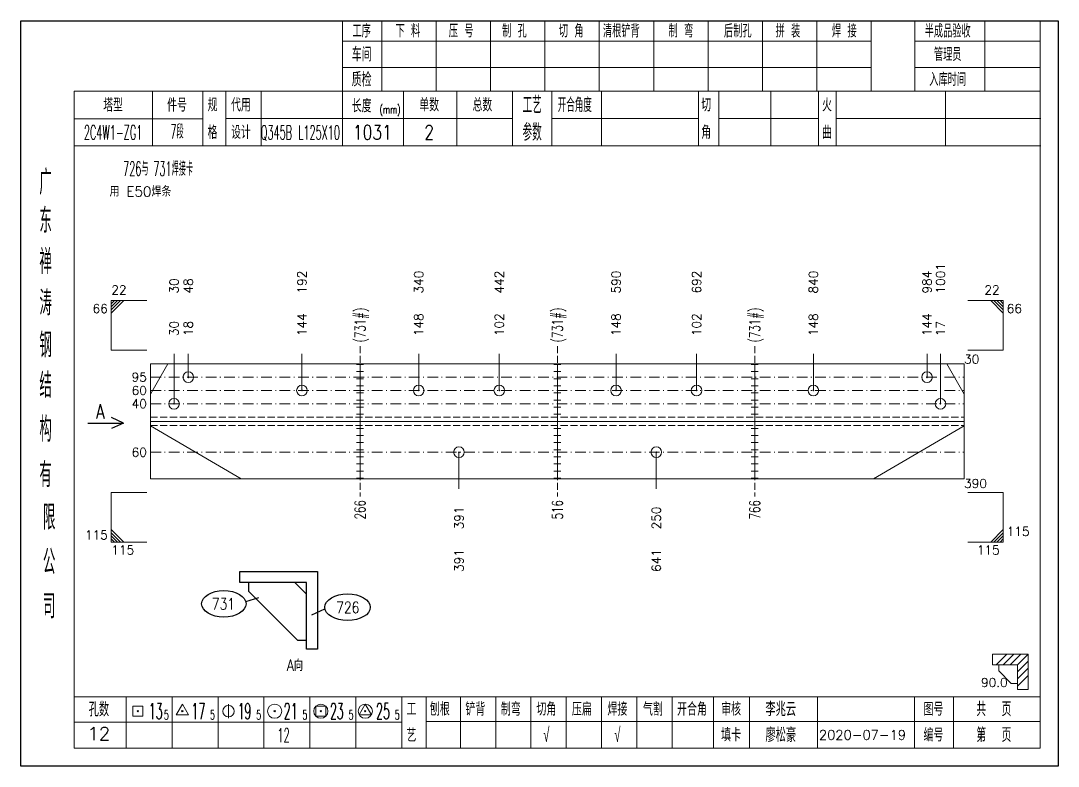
# Model space of a CAD drawing. Extents: x 154981 to 165753, y -86801 to -82885.
# Drawn here: x 164505.5 to 164797.6, y -83126.7 to -82916.7 of the extents above; entities that cross this region are included whole.
import ezdxf
from ezdxf.enums import TextEntityAlignment as Align

# ---------------------------------------------------------------- set-up
doc = ezdxf.new("R2010")
doc.units = 0
doc.header["$MEASUREMENT"] = 0
doc.linetypes.add('一点画线', pattern=[5.2, 3, -1, 0.2, -1])
doc.linetypes.add('虚线', pattern=[2.75, 2, -0.75])
doc.layers.get('0').update_dxf_attribs({"linetype": 'CONTINUOUS', "lineweight": 25})
for name, color, linetype, lineweight in [('1', 7, 'CONTINUOUS', 25), ('2', 7, 'CONTINUOUS', 25), ('4', 7, 'CONTINUOUS', 25), ('5', 7, 'CONTINUOUS', 25)]:
    doc.layers.add(name, color=color, linetype=linetype, lineweight=lineweight)
doc.styles.get("Standard").update_dxf_attribs({"font": 'simplex.shx', "width": 0.7, "height": 3, "bigfont": 'gbhzfs.shx'})

# ---------------------------------------------------------------- blocks, each defined once
blk = doc.blocks.new('孔21.5')
at = {"layer": '5', "color": 7, "linetype": 'Continuous', "lineweight": 13}
for p, q in [((-0.1, -0.1), (0.1, 0.1)), ((0.1, -0.1), (-0.1, 0.1))]:
    blk.add_line(p, q, dxfattribs=at)
blk.add_circle((0, 0), 1, dxfattribs=at)
blk = doc.blocks.new('CTJGK')
at = {"color": 6, "linetype": 'Continuous'}
for p, q in [((0, 209.97), (292.13, 209.97)), ((0, 0), (0, 209.97)), ((292.13, 209.97), (292.13, 0)), ((292.13, 0), (0, 0))]:
    blk.add_line(p, q, dxfattribs=at)

msp = doc.modelspace()

# ---------------------------------------------------------------- linework, layer by layer
at = {"color": 7, "linetype": 'Continuous', "lineweight": 13}
for p, q in [((164534.49666, -82995.52383), (164530.99666, -82999.02383)), ((164533.62166, -82995.52383), (164530.99666, -82998.14883)), ((164532.74666, -82995.52383), (164530.99666, -82997.27383)), ((164531.87166, -82995.52383), (164530.99666, -82996.39883)), ((164530.99666, -83009.52383), (164530.99666, -82995.52383)), ((164530.99666, -82995.52383), (164540.99666, -82995.52383)), ((164782.12666, -82995.52383), (164772.12666, -82995.52383)), ((164778.62666, -82995.52383), (164782.12666, -82999.02383)), ((164779.50166, -82995.52383), (164782.12666, -82998.14883)), ((164780.37666, -82995.52383), (164782.12666, -82997.27383)), ((164781.25166, -82995.52383), (164782.12666, -82996.39883)), ((164782.12666, -83009.52383), (164782.12666, -82995.52383)), ((164530.99666, -83009.52383), (164540.99666, -83009.52383)), ((164548.66388, -83024.57383), (164548.66388, -83010.52383)), ((164552.66421, -83017.07383), (164552.66421, -83010.52383)), ((164584.66685, -83020.82383), (164584.66685, -83010.52383)), ((164617.55845, -83020.82383), (164617.55845, -83010.52383)), ((164640.22698, -83020.82383), (164640.22698, -83010.52383)), ((164673.11859, -83020.82383), (164673.11859, -83010.52383)), ((164695.78712, -83020.82383), (164695.78712, -83010.52383)), ((164728.67872, -83020.82383), (164728.67872, -83010.52383)), ((164760.68136, -83017.07383), (164760.68136, -83010.52383)), ((164764.45945, -83024.57383), (164764.45945, -83010.52383)), ((164782.12666, -83009.52383), (164772.12666, -83009.52383)), ((164541.99666, -83021.87743), (164546.88596, -83013.32383)), ((164771.12666, -83021.87743), (164766.23737, -83013.32383)), ((164541.99666, -83030.81983), (164567.55433, -83045.72383)), ((164771.12666, -83030.81983), (164745.569, -83045.72383)), ((164628.89272, -83038.22383), (164628.89272, -83048.52383)), ((164684.45285, -83038.22383), (164684.45285, -83048.52383)), ((164530.99666, -83049.52383), (164530.99666, -83063.52383)), ((164530.99666, -83049.52383), (164540.99666, -83049.52383)), ((164782.12666, -83049.52383), (164772.12666, -83049.52383)), ((164782.12666, -83049.52383), (164782.12666, -83063.52383)), ((164534.49666, -83063.52383), (164530.99666, -83060.02383)), ((164533.62166, -83063.52383), (164530.99666, -83060.89883)), ((164778.62666, -83063.52383), (164782.12666, -83060.02383)), ((164779.50166, -83063.52383), (164782.12666, -83060.89883)), ((164532.74666, -83063.52383), (164530.99666, -83061.77383)), ((164531.87166, -83063.52383), (164530.99666, -83062.64883)), ((164530.99666, -83063.52383), (164540.99666, -83063.52383)), ((164782.12666, -83063.52383), (164772.12666, -83063.52383)), ((164780.37666, -83063.52383), (164782.12666, -83061.77383)), ((164781.25166, -83063.52383), (164782.12666, -83062.64883))]:
    msp.add_line(p, q, dxfattribs=at)
at = {"color": 7, "linetype": 'Continuous', "lineweight": 18}
for p, q in [((164541.99666, -83013.32383), (164771.12666, -83013.32383)), ((164541.99666, -83013.32383), (164541.99666, -83045.72383)), ((164771.12666, -83013.32383), (164771.12666, -83045.72383)), ((164541.99666, -83029.52383), (164771.12666, -83029.52383))]:
    msp.add_line(p, q, dxfattribs=at)
at = {"color": 1, "linetype": '一点画线', "lineweight": 13}
for p, q in [((164541.99666, -83017.07383), (164771.12666, -83017.07383)), ((164541.99666, -83020.82383), (164771.12666, -83020.82383)), ((164541.99666, -83024.57383), (164771.12666, -83024.57383)), ((164541.99666, -83038.22383), (164771.12666, -83038.22383))]:
    msp.add_line(p, q, dxfattribs=at)
at = {"color": 3, "linetype": 'Continuous'}
for p, q in [((164534.4737, -83030.0325), (164531.02008, -83028.47818)), ((164524.39485, -83030.0325), (164534.4737, -83030.0325)), ((164534.4737, -83030.0325), (164531.02008, -83031.58681)), ((164568.89851, -83080.21911), (164572.57937, -83079.0996)), ((164587.4888, -83084.0103), (164591.16092, -83082.30891))]:
    msp.add_line(p, q, dxfattribs=at)
at = {"color": 6, "linetype": '虚线', "lineweight": 18}
for p, q in [((164541.99666, -83028.32383), (164771.12666, -83028.32383)), ((164541.99666, -83030.72383), (164771.12666, -83030.72383))]:
    msp.add_line(p, q, dxfattribs=at)
at = {"color": 6, "linetype": 'Continuous'}
for p, q in [((164569.60222, -83074.9598), (164569.60222, -83077.3598)), ((164585.91714, -83078.1598), (164582.71714, -83074.9598)), ((164583.51714, -83091.27472), (164569.60222, -83077.3598)), ((164585.91714, -83091.27472), (164583.51714, -83091.27472))]:
    msp.add_line(p, q, dxfattribs=at)
at = {"color": 3, "linetype": 'Continuous'}
for points in [[(164585.91714, -83074.9598), (164567.20222, -83074.9598), (164567.20222, -83071.79517), (164589.08177, -83071.79517), (164589.08177, -83074.9598)], [(164585.91714, -83071.79517), (164589.08177, -83071.79517), (164589.08177, -83093.67472), (164585.91714, -83093.67472), (164585.91714, -83074.9598)]]:
    msp.add_lwpolyline(points, dxfattribs=at)
for centre, major_axis, ratio in [((164562.67226, -83080.90851), (-6.25704, 0), 0.598870525), ((164597.51569, -83081.88011), (-6.40191, 0), 0.58531875)]:
    msp.add_ellipse(centre, major_axis=major_axis, ratio=ratio, dxfattribs=at)
at = {"layer": '1', "color": 7, "linetype": 'Continuous', "lineweight": 18}
msp.add_line((164541.99666, -83045.72383), (164771.12666, -83045.72383), dxfattribs=at)
at = {"layer": '2', "color": 216, "linetype": '虚线', "lineweight": 13}
for p, q in [((164601.04005, -83008.32383), (164601.04005, -83050.72383)), ((164656.60019, -83008.32383), (164656.60019, -83050.72383)), ((164712.16032, -83008.32383), (164712.16032, -83050.72383))]:
    msp.add_line(p, q, dxfattribs=at)
at = {"layer": '2', "color": 7, "linetype": 'Continuous', "lineweight": 13}
for p, q in [((164602.04005, -83013.52383), (164600.04005, -83013.52383)), ((164601.04005, -83029.52383), (164601.04005, -83013.32383)), ((164657.60019, -83013.52383), (164655.60019, -83013.52383)), ((164656.60019, -83029.52383), (164656.60019, -83013.32383)), ((164713.16032, -83013.52383), (164711.16032, -83013.52383)), ((164712.16032, -83029.52383), (164712.16032, -83013.32383)), ((164602.04005, -83015.52383), (164600.04005, -83015.52383)), ((164657.60019, -83015.52383), (164655.60019, -83015.52383)), ((164713.16032, -83015.52383), (164711.16032, -83015.52383)), ((164602.04005, -83017.52383), (164600.04005, -83017.52383)), ((164602.04005, -83019.52383), (164600.04005, -83019.52383)), ((164657.60019, -83017.52383), (164655.60019, -83017.52383)), ((164657.60019, -83019.52383), (164655.60019, -83019.52383)), ((164713.16032, -83017.52383), (164711.16032, -83017.52383)), ((164713.16032, -83019.52383), (164711.16032, -83019.52383)), ((164602.04005, -83021.52383), (164600.04005, -83021.52383)), ((164657.60019, -83021.52383), (164655.60019, -83021.52383)), ((164713.16032, -83021.52383), (164711.16032, -83021.52383)), ((164602.04005, -83023.52383), (164600.04005, -83023.52383)), ((164602.04005, -83025.52383), (164600.04005, -83025.52383)), ((164657.60019, -83023.52383), (164655.60019, -83023.52383)), ((164657.60019, -83025.52383), (164655.60019, -83025.52383)), ((164713.16032, -83023.52383), (164711.16032, -83023.52383)), ((164713.16032, -83025.52383), (164711.16032, -83025.52383)), ((164602.04005, -83027.52383), (164600.04005, -83027.52383)), ((164657.60019, -83027.52383), (164655.60019, -83027.52383)), ((164713.16032, -83027.52383), (164711.16032, -83027.52383)), ((164600.04005, -83031.52383), (164602.04005, -83031.52383)), ((164601.04005, -83029.52383), (164601.04005, -83045.72383)), ((164655.60019, -83031.52383), (164657.60019, -83031.52383)), ((164656.60019, -83029.52383), (164656.60019, -83045.72383)), ((164711.16032, -83031.52383), (164713.16032, -83031.52383)), ((164712.16032, -83029.52383), (164712.16032, -83045.72383)), ((164600.04005, -83033.52383), (164602.04005, -83033.52383)), ((164655.60019, -83033.52383), (164657.60019, -83033.52383)), ((164711.16032, -83033.52383), (164713.16032, -83033.52383)), ((164600.04005, -83035.52383), (164602.04005, -83035.52383)), ((164600.04005, -83037.52383), (164602.04005, -83037.52383)), ((164655.60019, -83035.52383), (164657.60019, -83035.52383)), ((164655.60019, -83037.52383), (164657.60019, -83037.52383)), ((164711.16032, -83035.52383), (164713.16032, -83035.52383)), ((164711.16032, -83037.52383), (164713.16032, -83037.52383)), ((164600.04005, -83039.52383), (164602.04005, -83039.52383)), ((164655.60019, -83039.52383), (164657.60019, -83039.52383)), ((164711.16032, -83039.52383), (164713.16032, -83039.52383)), ((164600.04005, -83041.52383), (164602.04005, -83041.52383)), ((164600.04005, -83043.52383), (164602.04005, -83043.52383)), ((164655.60019, -83041.52383), (164657.60019, -83041.52383)), ((164655.60019, -83043.52383), (164657.60019, -83043.52383)), ((164711.16032, -83041.52383), (164713.16032, -83041.52383)), ((164711.16032, -83043.52383), (164713.16032, -83043.52383)), ((164600.04005, -83045.52383), (164602.04005, -83045.52383)), ((164655.60019, -83045.52383), (164657.60019, -83045.52383)), ((164711.16032, -83045.52383), (164713.16032, -83045.52383)), ((164779.12666, -83095.08283), (164779.12666, -83098.08283)), ((164789.12666, -83095.08283), (164779.12666, -83095.08283)), ((164780.12666, -83098.08283), (164783.12666, -83095.08283)), ((164782.12666, -83098.08283), (164785.12666, -83095.08283)), ((164784.12666, -83098.08283), (164787.12666, -83095.08283)), ((164786.12666, -83098.08283), (164789.12666, -83095.08283)), ((164789.12666, -83105.08283), (164789.12666, -83095.08283)), ((164779.12666, -83098.08283), (164786.12666, -83098.08283)), ((164780.87666, -83098.08283), (164780.87666, -83099.83283)), ((164786.12666, -83100.08283), (164789.12666, -83097.08283)), ((164786.12666, -83098.08283), (164786.12666, -83105.08283)), ((164786.12666, -83102.08283), (164789.12666, -83099.08283)), ((164784.37666, -83103.33283), (164780.87666, -83099.83283)), ((164786.12666, -83104.08283), (164789.12666, -83101.08283)), ((164784.37666, -83103.33283), (164786.12666, -83103.33283)), ((164786.12666, -83105.08283), (164789.12666, -83105.08283))]:
    msp.add_line(p, q, dxfattribs=at)
at = {"layer": '4', "color": 1, "linetype": 'Continuous', "lineweight": 18}
for p, q in [((164797.62666, -82916.69733), (164505.49666, -82916.69733)), ((164505.49666, -82916.69733), (164505.49666, -83126.66733)), ((164596.12666, -82916.69733), (164596.12666, -82936.53733)), ((164607.15666, -82916.69733), (164607.15666, -82936.55733)), ((164622.46666, -82916.69733), (164622.46666, -82936.55733)), ((164637.78666, -82916.69733), (164637.78666, -82936.55733)), ((164653.09666, -82916.69733), (164653.09666, -82936.55733)), ((164668.40666, -82916.69733), (164668.40666, -82936.55733)), ((164683.71666, -82916.69733), (164683.71666, -82936.55733)), ((164699.03666, -82916.69733), (164699.03666, -82936.55733)), ((164714.34666, -82916.69733), (164714.34666, -82936.55733)), ((164729.65666, -82916.69733), (164729.65666, -82936.55733)), ((164744.96666, -82916.69733), (164744.96666, -82936.55733)), ((164744.96666, -82916.69733), (164744.96666, -82936.53733)), ((164757.24666, -82916.69733), (164757.24666, -82936.55733)), ((164776.99666, -82916.69733), (164776.99666, -82936.55733)), ((164792.57666, -82916.69733), (164792.57666, -82936.55733)), ((164797.62666, -82946.49733), (164797.62666, -82916.69733)), ((164744.96666, -82922.42733), (164596.12666, -82922.42733)), ((164792.57666, -82922.42733), (164757.24666, -82922.42733)), ((164744.96666, -82929.90733), (164596.12666, -82929.90733)), ((164792.57666, -82929.90733), (164757.24666, -82929.90733)), ((164792.57666, -82936.55733), (164520.50666, -82936.55733)), ((164520.50666, -82936.55733), (164520.50666, -83121.61733)), ((164542.62666, -82936.54733), (164542.62666, -82951.96733)), ((164556.77666, -82951.96733), (164556.77666, -82936.55733)), ((164563.27666, -82951.96733), (164563.27666, -82936.55733)), ((164573.14666, -82936.55733), (164573.14666, -82951.96733)), ((164596.12666, -82936.53733), (164596.12666, -82951.96733)), ((164613.24666, -82936.55733), (164613.24666, -82951.96733)), ((164628.29666, -82936.55733), (164628.29666, -82951.96733)), ((164643.99666, -82936.55733), (164643.99666, -82951.96733)), ((164655.05666, -82936.55733), (164655.05666, -82951.96733)), ((164669.00666, -82936.55733), (164669.00666, -82951.96733)), ((164696.30666, -82936.55733), (164696.30666, -82951.96733)), ((164702.06666, -82936.55733), (164702.06666, -82951.96733)), ((164716.68666, -82936.55733), (164716.68666, -82951.96733)), ((164730.14666, -82936.55733), (164730.14666, -82951.96733)), ((164735.13666, -82936.55733), (164735.13666, -82951.96733)), ((164765.87666, -82936.55733), (164765.87666, -82951.96733)), ((164792.57666, -83121.61733), (164792.57666, -82936.55733)), ((164556.77666, -82944.31733), (164520.50666, -82944.31733)), ((164643.99666, -82944.26733), (164563.27666, -82944.26733)), ((164655.05666, -82944.26733), (164696.30666, -82944.26733)), ((164702.06666, -82944.26733), (164730.14666, -82944.26733)), ((164735.13666, -82944.26733), (164792.75666, -82944.26733)), ((164797.62666, -83126.66733), (164797.62666, -82946.49733)), ((164792.75666, -82951.96733), (164520.50666, -82951.96733)), ((164520.50666, -83107.08733), (164792.57666, -83107.08733)), ((164535.19666, -83107.08733), (164535.19666, -83121.61733)), ((164548.12666, -83121.61733), (164548.12666, -83107.08733)), ((164561.05666, -83107.08733), (164561.05666, -83121.61733)), ((164573.97666, -83121.61733), (164573.97666, -83107.08733)), ((164586.90666, -83107.08733), (164586.90666, -83121.61733)), ((164599.83666, -83121.61733), (164599.83666, -83107.08733)), ((164612.75666, -83121.61733), (164612.75666, -83107.08733)), ((164619.62666, -83121.61733), (164619.62666, -83107.08733)), ((164629.28666, -83121.61733), (164629.28666, -83107.08733)), ((164639.22666, -83121.61733), (164639.22666, -83107.08733)), ((164649.16666, -83121.61733), (164649.16666, -83107.08733)), ((164659.11666, -83121.61733), (164659.11666, -83107.08733)), ((164669.05666, -83121.61733), (164669.05666, -83107.08733)), ((164678.99666, -83121.61733), (164678.99666, -83107.08733)), ((164688.94666, -83121.61733), (164688.94666, -83107.08733)), ((164700.58666, -83121.61733), (164700.58666, -83107.08733)), ((164710.73666, -83121.61733), (164710.73666, -83107.08733)), ((164729.79666, -83121.61733), (164729.79666, -83107.08733)), ((164757.17666, -83121.61733), (164757.17666, -83107.08733)), ((164768.13666, -83121.61733), (164768.13666, -83107.08733)), ((164612.75666, -83114.21733), (164520.50666, -83114.21733)), ((164619.58666, -83114.05733), (164792.57666, -83114.05733)), ((164520.50666, -83121.61733), (164792.57666, -83121.61733)), ((164505.49666, -83126.66733), (164797.62666, -83126.66733))]:
    msp.add_line(p, q, dxfattribs=at)
at = {"layer": '4', "color": 7, "linetype": 'Continuous', "lineweight": 13}
for p, q in [((164537.08266, -83109.75333), (164539.91066, -83109.75333)), ((164537.08266, -83112.58133), (164537.08266, -83109.75333)), ((164538.69666, -83111.36733), (164538.29666, -83110.96733)), ((164538.29666, -83111.36733), (164538.69666, -83110.96733)), ((164539.91066, -83109.75333), (164539.91066, -83112.58133)), ((164550.99666, -83109.16733), (164549.26466, -83112.16733)), ((164551.19666, -83111.36733), (164550.79666, -83110.96733)), ((164550.79666, -83111.36733), (164551.19666, -83110.96733)), ((164552.72866, -83112.16733), (164550.99666, -83109.16733)), ((164563.99666, -83109.16733), (164563.99666, -83113.16733)), ((164577.19666, -83111.36733), (164576.79666, -83110.96733)), ((164576.79666, -83111.36733), (164577.19666, -83110.96733)), ((164588.58266, -83109.75333), (164591.41066, -83109.75333)), ((164588.58266, -83112.58133), (164588.58266, -83109.75333)), ((164590.19666, -83111.36733), (164589.79666, -83110.96733)), ((164589.79666, -83111.36733), (164590.19666, -83110.96733)), ((164591.41066, -83109.75333), (164591.41066, -83112.58133)), ((164602.49666, -83109.16733), (164600.76466, -83112.16733)), ((164602.69666, -83111.36733), (164602.29666, -83110.96733)), ((164602.29666, -83111.36733), (164602.69666, -83110.96733)), ((164604.22866, -83112.16733), (164602.49666, -83109.16733)), ((164539.91066, -83112.58133), (164537.08266, -83112.58133)), ((164549.26466, -83112.16733), (164552.72866, -83112.16733)), ((164591.41066, -83112.58133), (164588.58266, -83112.58133)), ((164600.76466, -83112.16733), (164604.22866, -83112.16733))]:
    msp.add_line(p, q, dxfattribs=at)
for centre, radius in [((164563.99666, -83111.16733), 1.6), ((164576.99666, -83111.16733), 2), ((164589.99666, -83111.16733), 2), ((164602.49666, -83111.16733), 2)]:
    msp.add_circle(centre, radius, dxfattribs=at)

# ---------------------------------------------------------------- block references
at = {"color": 0, "linetype": 'Continuous'}
msp.add_blockref('CTJGK', (164505.49666, -83126.66733), dxfattribs=at)
at = {"color": 4, "linetype": 'Continuous', "lineweight": 9, "xscale": 1.5, "yscale": 1.5, "zscale": 1.5}
for p in [(164552.66421, -83017.07383), (164760.68136, -83017.07383), (164584.66685, -83020.82383), (164617.55845, -83020.82383), (164640.22698, -83020.82383), (164673.11859, -83020.82383), (164695.78712, -83020.82383), (164728.67872, -83020.82383), (164548.66388, -83024.57383), (164764.45945, -83024.57383)]:
    msp.add_blockref('孔21.5', p, dxfattribs=at)
at = {"layer": '1', "color": 4, "linetype": 'Continuous', "lineweight": 9, "xscale": 1.5, "yscale": 1.5, "zscale": 1.5}
for p in [(164628.89272, -83038.22383), (164684.45285, -83038.22383)]:
    msp.add_blockref('孔21.5', p, dxfattribs=at)

# ---------------------------------------------------------------- texts
at = {"color": 7, "linetype": 'Continuous', "lineweight": 13}
for s, p in [('192', (164584.66685, -82993.52383)), ('340', (164617.55845, -82993.52383)), ('442', (164640.22698, -82993.52383)), ('590', (164673.11859, -82993.52383)), ('692', (164695.78712, -82993.52383)), ('840', (164728.67872, -82993.52383)), ('984', (164760.68136, -82993.52383)), ('1001', (164764.45945, -82993.52383)), ('30', (164548.66388, -82993.52383)), ('48', (164552.66421, -82993.52383))]:
    msp.add_text(s, height=2.5, rotation=90, dxfattribs=at).set_placement(p, align=Align.MIDDLE_LEFT)
for s, p in [('22', (164530.99666, -82994.52383)), ('115', (164783.12666, -83062.52383))]:
    msp.add_text(s, height=2.5, dxfattribs=at).set_placement(p, align=Align.BOTTOM_LEFT)
for s, p in [('22', (164781.12666, -82994.52383)), ('115', (164529.99666, -83063.52383))]:
    msp.add_text(s, height=2.5, dxfattribs=at).set_placement(p, align=Align.BOTTOM_RIGHT)
for s, p in [('66', (164529.99666, -82996.52383)), ('115', (164781.12666, -83064.52383))]:
    msp.add_text(s, height=2.5, dxfattribs=at).set_placement(p, align=Align.TOP_RIGHT)
for s, p in [('66', (164783.12666, -82996.52383)), ('115', (164530.99666, -83064.52383))]:
    msp.add_text(s, height=2.5, dxfattribs=at).set_placement(p, align=Align.TOP_LEFT)
at = {"color": 4, "linetype": 'Continuous', "lineweight": 9}
for s, p in [('144', (164584.66685, -83005.52383)), ('148', (164617.55845, -83005.52383)), ('102', (164640.22698, -83005.52383)), ('148', (164673.11859, -83005.52383)), ('102', (164695.78712, -83005.52383)), ('148', (164728.67872, -83005.52383)), ('144', (164760.68136, -83005.52383)), ('30', (164548.66388, -83005.52383)), ('18', (164552.66421, -83005.52383)), ('17', (164764.45945, -83005.52383))]:
    msp.add_text(s, height=2.5, rotation=90, dxfattribs=at).set_placement(p, align=Align.MIDDLE_LEFT)
at = {"color": 7, "linetype": 'Continuous', "lineweight": 13}
msp.add_text('30', height=2.5, dxfattribs=at).set_placement((164771.12666, -83012.02383), align=Align.MIDDLE_LEFT)
for s, p in [('95', (164540.99666, -83017.07383)), ('60', (164540.99666, -83020.82383)), ('40', (164540.99666, -83024.57383)), ('60', (164540.99666, -83038.22383))]:
    msp.add_text(s, height=2.5, dxfattribs=at).set_placement(p, align=Align.MIDDLE_RIGHT)
at = {"layer": '1', "color": 7, "linetype": 'Continuous', "lineweight": 13}
msp.add_text('390', height=2.5, dxfattribs=at).set_placement((164771.12666, -83047.02383), align=Align.MIDDLE_LEFT)
at = {"layer": '1', "color": 4, "linetype": 'Continuous', "lineweight": 9}
for s, p in [('391', (164628.89272, -83053.52383)), ('250', (164684.45285, -83053.52383))]:
    msp.add_text(s, height=2.5, rotation=90, dxfattribs=at).set_placement(p, align=Align.MIDDLE_RIGHT)
at = {"layer": '1', "color": 7, "linetype": 'Continuous', "lineweight": 13}
for s, p in [('391', (164628.89272, -83065.52383)), ('641', (164684.45285, -83065.52383))]:
    msp.add_text(s, height=2.5, rotation=90, dxfattribs=at).set_placement(p, align=Align.MIDDLE_RIGHT)
at = {"layer": '2', "color": 6, "linetype": 'Continuous', "lineweight": 13}
msp.add_text('用 E50焊条', height=2.8, dxfattribs=at).set_placement((164539.20561, -82964.79718), align=Align.MIDDLE_CENTER)
at = {"layer": '2', "color": 7, "linetype": 'Continuous', "lineweight": 13, "width": 0.7}
for p in [(164601.04005, -83007.32383), (164656.60019, -83007.32383), (164712.16032, -83007.32383)]:
    msp.add_text('(731#)', height=3, rotation=90, dxfattribs=at).set_placement(p, align=Align.MIDDLE_LEFT)
for s, p in [('266', (164601.04005, -83051.72383)), ('516', (164656.60019, -83051.72383)), ('766', (164712.16032, -83051.72383))]:
    msp.add_text(s, height=3, rotation=90, dxfattribs=at).set_placement(p, align=Align.MIDDLE_RIGHT)
at = {"layer": '2', "color": 7, "linetype": 'Continuous', "lineweight": 13}
msp.add_text('90.0', height=2.5, dxfattribs=at).set_placement((164783.37666, -83105.08283), align=Align.BOTTOM_RIGHT)
at = {"layer": '4', "color": 1, "linetype": 'Continuous', "lineweight": 25}
for s, height, width, p in [('工序', 3.7, 0.7, (164601.49666, -82919.56733)), ('下 料', 3.7, 0.7, (164614.49666, -82919.56733)), ('压 号', 3.7, 0.7, (164629.49666, -82919.56733)), ('制 孔', 3.7, 0.7, (164644.49666, -82919.56733)), ('切 角', 3.7, 0.7, (164660.49666, -82919.56733)), ('清根铲背 ', 3.7, 0.7, (164675.49666, -82919.56733)), (' 制 弯', 3.7, 0.7, (164690.49666, -82919.56733)), (' 后制孔', 3.7, 0.7, (164706.49666, -82919.56733)), ('拼 装', 3.7, 0.7, (164721.49666, -82919.56733)), (' 焊 接', 3.7, 0.7, (164736.49666, -82919.56733)), ('半成品验收', 3.7, 0.7, (164766.49666, -82919.56733)), ('车间', 4, 0.7, (164601.49666, -82926.16733)), ('管理员', 3.7, 0.7, (164766.49666, -82926.16733)), ('质检', 4, 0.7, (164601.49666, -82933.22733)), ('入库时间', 3.7, 0.7, (164766.49666, -82933.22733)), ('工艺', 4.8, 0.7, (164649.49666, -82940.40733)), ('开合角度', 4, 0.6, (164661.49666, -82940.40733)), ('(mm)', 2.24, 0.7, (164609.49666, -82941.66733)), ('2C4W1-ZG1', 4, 0.5, (164531.49666, -82948.14733)), ('7段', 4, 0.5, (164549.49666, -82947.89733)), ('Q345B', 4, 0.5, (164577.49666, -82948.16733)), ('L125X10', 4, 0.5, (164589.49666, -82948.16733)), ('1031', 4, 0.8, (164604.49666, -82948.11733)), ('2', 4, 0.8, (164620.49666, -82948.11733)), ('参数', 4.8, 0.7, (164649.49666, -82948.11733)), ('广', 6.96, 0.7, (164512.49666, -82962.19733)), ('东', 6.96, 0.7, (164512.49666, -82972.98733)), ('禅', 6.96, 0.7, (164512.49666, -82984.57733)), ('涛', 6.96, 0.7, (164512.49666, -82996.17733)), ('钢', 6.96, 0.7, (164512.49666, -83008.06733)), ('结', 6.96, 0.7, (164512.49666, -83019.37733)), ('构', 6.96, 0.7, (164512.49666, -83031.75733)), ('有', 6.96, 0.7, (164512.49666, -83044.56733)), ('限', 6.96, 0.7, (164513.49666, -83056.56733)), ('公', 6.96, 0.7, (164513.49666, -83069.10733)), ('司', 6.96, 0.7, (164513.49666, -83081.58733)), ('13', 4.47, 0.5, (164543.49666, -83111.16733)), ('5', 2.68, 0.6, (164546.49666, -83112.16733)), ('17', 4.47, 0.5, (164555.49666, -83111.16733)), ('5', 2.68, 0.6, (164559.49666, -83112.16733)), ('19', 4.47, 0.5, (164568.49666, -83111.16733)), ('5', 2.68, 0.6, (164572.49666, -83112.16733)), ('21', 4.47, 0.5, (164581.49666, -83111.16733)), ('5', 2.68, 0.6, (164585.49666, -83112.16733)), ('23', 4.47, 0.5, (164594.49666, -83111.16733)), ('5', 2.68, 0.6, (164598.49666, -83112.16733)), ('25', 4.47, 0.5, (164607.49666, -83111.16733)), ('5', 2.68, 0.6, (164611.49666, -83112.16733)), ('刨根', 3.7, 0.8, (164623.49666, -83110.56733)), ('铲背', 3.7, 0.8, (164633.49666, -83110.56733)), ('制弯', 3.7, 0.8, (164643.49666, -83110.56733)), ('切角', 3.7, 0.8, (164653.49666, -83110.56733)), ('压扁', 3.7, 0.8, (164663.49666, -83110.56733)), ('焊接', 3.7, 0.8, (164673.49666, -83110.56733)), ('气割', 3.7, 0.8, (164683.49666, -83110.56733)), ('开合角', 3.7, 0.8, (164694.49666, -83110.56733)), ('审核', 3.7, 0.8, (164705.49666, -83110.56733)), ('图号', 3.7, 0.8, (164762.49666, -83110.56733)), ('共  页', 4, 0.8, (164779.49666, -83110.56733)), ('12', 4, 0.5, (164579.49666, -83117.91733)), ('√', 4, 0.6, (164653.49666, -83117.83733)), ('√', 4, 0.6, (164673.49666, -83117.83733)), ('填卡', 3.7, 0.8, (164705.49666, -83117.83733)), ('编号', 3.7, 0.8, (164762.49666, -83117.83733)), ('第  页', 4, 0.8, (164779.49666, -83117.83733))]:
    msp.add_text(s, height=height, dxfattribs=dict(at, width=width)).set_placement(p, align=Align.MIDDLE_CENTER)
for s, height, p in [('塔型', 3.7, (164531.49666, -82940.43733)), ('件号', 3.7, (164549.49666, -82940.43733)), ('规', 3.7, (164559.49666, -82940.40733)), ('代用', 3.7, (164567.49666, -82940.40733)), ('长度', 3.7, (164601.49666, -82940.66733)), ('单数', 3.7, (164620.49666, -82940.40733)), ('总数', 3.7, (164635.49666, -82940.40733)), ('切', 3.7, (164698.49666, -82940.40733)), ('火', 3.7, (164732.49666, -82940.40733)), ('格', 3.7, (164559.49666, -82948.11733)), ('设计', 3.7, (164567.49666, -82948.11733)), ('角', 3.7, (164698.49666, -82948.11733)), ('曲', 3.7, (164732.49666, -82948.11733)), ('孔数', 4, (164527.49666, -83110.64733)), ('工', 3.7, (164615.49666, -83110.56733)), ('李兆云', 4, (164719.49666, -83110.56733)), ('12', 3.7, (164527.49666, -83117.47733)), ('艺', 3.7, (164615.49666, -83117.91733)), ('廖松豪', 4, (164719.49666, -83117.83733)), ('2020-07-19', 2.7, (164742.49666, -83117.83733))]:
    msp.add_text(s, height=height, dxfattribs=at).set_placement(p, align=Align.MIDDLE_CENTER)
at = {"layer": '4', "color": 3, "linetype": 'Continuous', "lineweight": 25, "width": 0.5}
msp.add_text('726与 731焊接卡', height=4, dxfattribs=at).set_placement((164544.14518, -82958.33729), align=Align.MIDDLE_CENTER)
at = {"layer": '4', "color": 6, "linetype": 'Continuous', "lineweight": 25, "width": 0.8}
for s, height, p in [('A', 4, (164527.88078, -83026.71681)), ('731', 3.2, (164562.56328, -83080.94118)), ('726', 3.2, (164597.58644, -83081.94273)), ('A向', 3.2, (164582.70901, -83098.2266))]:
    msp.add_text(s, height=height, dxfattribs=at).set_placement(p, align=Align.MIDDLE_CENTER)

doc.saveas('drawing.dxf')
